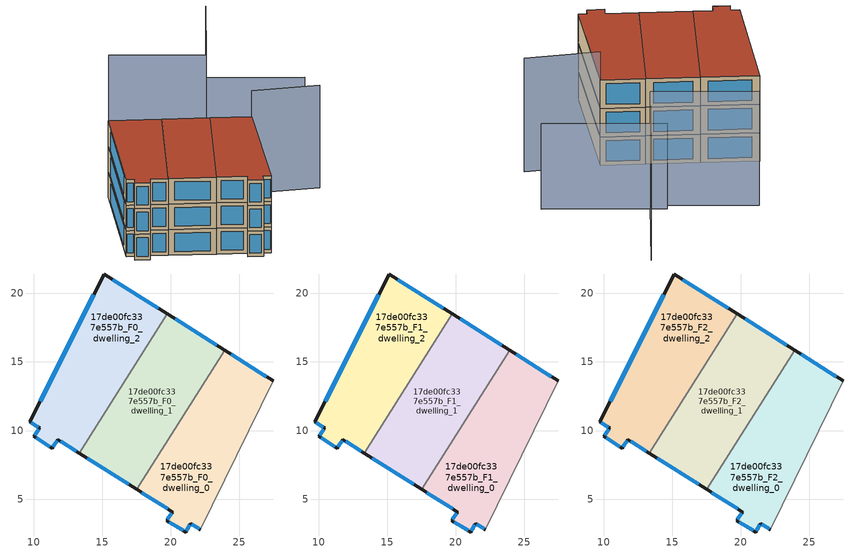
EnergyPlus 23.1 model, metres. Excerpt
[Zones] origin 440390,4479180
17de00fc337e557b_F0_dwelling_0
 floor ground (EU_floor_Construction): 27.46,13.63 22.16,2.78 21.44,3.23 21.09,2.61 19.7,3.45 20.13,4.07 17.51,5.72 23.92,15.87 z0
 wall outside (EU_wall_Construction): 17.51,5.72 20.13,4.07 19.7,3.45 21.09,2.61 21.44,3.23 22.16,2.78 / 27.46,13.63 23.92,15.87 z0:3
 wall adiabatic (EU_wall_Construction): 22.16,2.78 27.46,13.63 z0:3
 wall to 17de00fc337e557b_F0_dwelling_1 (EU_wall_Construction): 23.92,15.87 17.51,5.72 z0:3
 window (EU_Window_Construction): 17.87,5.49 19.76,4.29 / 26.97,13.94 24.41,15.56 / 21.54,3.17 22.06,2.85 / 21.14,2.7 21.4,3.15 / 19.89,3.33 20.9,2.73 / 20.07,3.98 19.76,3.53 z0.42:2.58
17de00fc337e557b_F0_dwelling_1
 floor ground (EU_floor_Construction): 23.92,15.87 17.51,5.72 13.33,8.37 19.73,18.51 z0
 wall outside (EU_wall_Construction): 13.33,8.37 17.51,5.72 / 23.92,15.87 19.73,18.51 z0:3
 wall to 17de00fc337e557b_F0_dwelling_2 (EU_wall_Construction): 19.73,18.51 13.33,8.37 z0:3
 window (EU_Window_Construction): 13.91,8 16.93,6.09 / 23.34,16.24 20.31,18.14 z0.42:2.58
17de00fc337e557b_F0_dwelling_2
 floor ground (EU_floor_Construction): 19.73,18.51 13.33,8.37 11.78,9.35 11.35,8.72 10.02,9.58 10.45,10.19 9.73,10.64 15.14,21.41 z0
 wall outside (EU_wall_Construction): 19.73,18.51 15.14,21.41 9.73,10.64 10.45,10.19 10.02,9.58 11.35,8.72 11.78,9.35 13.33,8.37 z0:3
 window (EU_Window_Construction): 10.39,10.11 10.08,9.67 / 9.83,10.58 10.35,10.25 / 14.39,19.92 10.48,12.14 / 19.09,18.91 15.77,21.01 / 11.99,9.21 13.11,8.5 / 11.41,8.81 11.72,9.26 / 10.21,9.46 11.17,8.84 z0.42:2.58
17de00fc337e557b_F1_dwelling_0
 floor to 17de00fc337e557b_F0_dwelling_0 (EU_floor_Construction): 27.46,13.63 22.16,2.78 21.44,3.23 21.09,2.61 19.7,3.45 20.13,4.07 17.51,5.72 23.92,15.87 z3
 wall outside (EU_wall_Construction): 17.51,5.72 20.13,4.07 19.7,3.45 21.09,2.61 21.44,3.23 22.16,2.78 / 27.46,13.63 23.92,15.87 z3:6
 wall adiabatic (EU_wall_Construction): 22.16,2.78 27.46,13.63 z3:6
 wall to 17de00fc337e557b_F1_dwelling_1 (EU_wall_Construction): 23.92,15.87 17.51,5.72 z3:6
 window (EU_Window_Construction): 17.87,5.49 19.76,4.29 / 26.97,13.94 24.41,15.56 / 21.54,3.17 22.06,2.85 / 21.14,2.7 21.4,3.15 / 19.89,3.33 20.9,2.73 / 20.07,3.98 19.76,3.53 z3.42:5.58
17de00fc337e557b_F1_dwelling_1
 floor to 17de00fc337e557b_F0_dwelling_1 (EU_floor_Construction): 23.92,15.87 17.51,5.72 13.33,8.37 19.73,18.51 z3
 wall outside (EU_wall_Construction): 13.33,8.37 17.51,5.72 / 23.92,15.87 19.73,18.51 z3:6
 wall to 17de00fc337e557b_F1_dwelling_2 (EU_wall_Construction): 19.73,18.51 13.33,8.37 z3:6
 window (EU_Window_Construction): 13.91,8 16.93,6.09 / 23.34,16.24 20.31,18.14 z3.42:5.58
17de00fc337e557b_F1_dwelling_2
 floor to 17de00fc337e557b_F0_dwelling_2 (EU_floor_Construction): 19.73,18.51 13.33,8.37 11.78,9.35 11.35,8.72 10.02,9.58 10.45,10.19 9.73,10.64 15.14,21.41 z3
 wall outside (EU_wall_Construction): 19.73,18.51 15.14,21.41 9.73,10.64 10.45,10.19 10.02,9.58 11.35,8.72 11.78,9.35 13.33,8.37 z3:6
 window (EU_Window_Construction): 10.39,10.11 10.08,9.67 / 9.83,10.58 10.35,10.25 / 14.39,19.92 10.48,12.14 / 19.09,18.91 15.77,21.01 / 11.99,9.21 13.11,8.5 / 11.41,8.81 11.72,9.26 / 10.21,9.46 11.17,8.84 z3.42:5.58
17de00fc337e557b_F2_dwelling_0
 floor to 17de00fc337e557b_F1_dwelling_0 (EU_floor_Construction): 27.46,13.63 22.16,2.78 21.44,3.23 21.09,2.61 19.7,3.45 20.13,4.07 17.51,5.72 23.92,15.87 z6
 wall outside (EU_wall_Construction): 17.51,5.72 20.13,4.07 19.7,3.45 21.09,2.61 21.44,3.23 22.16,2.78 / 27.46,13.63 23.92,15.87 z6:9
 wall adiabatic (EU_wall_Construction): 22.16,2.78 27.46,13.63 z6:9
 wall to 17de00fc337e557b_F2_dwelling_1 (EU_wall_Construction): 23.92,15.87 17.51,5.72 z6:9
 window (EU_Window_Construction): 17.87,5.49 19.76,4.29 / 26.97,13.94 24.41,15.56 / 21.54,3.17 22.06,2.85 / 21.14,2.7 21.4,3.15 / 19.89,3.33 20.9,2.73 / 20.07,3.98 19.76,3.53 z6.42:8.58
 roof outside (EU_roof_Construction): 22.16,2.78 27.46,13.63 23.92,15.87 17.51,5.72 20.13,4.07 19.7,3.45 21.09,2.61 21.44,3.23 z9
17de00fc337e557b_F2_dwelling_1
 floor to 17de00fc337e557b_F1_dwelling_1 (EU_floor_Construction): 23.92,15.87 17.51,5.72 13.33,8.37 19.73,18.51 z6
 wall outside (EU_wall_Construction): 13.33,8.37 17.51,5.72 / 23.92,15.87 19.73,18.51 z6:9
 wall to 17de00fc337e557b_F2_dwelling_2 (EU_wall_Construction): 19.73,18.51 13.33,8.37 z6:9
 window (EU_Window_Construction): 13.91,8 16.93,6.09 / 23.34,16.24 20.31,18.14 z6.42:8.58
 roof outside (EU_roof_Construction): 17.51,5.72 23.92,15.87 19.73,18.51 13.33,8.37 z9
17de00fc337e557b_F2_dwelling_2
 floor to 17de00fc337e557b_F1_dwelling_2 (EU_floor_Construction): 19.73,18.51 13.33,8.37 11.78,9.35 11.35,8.72 10.02,9.58 10.45,10.19 9.73,10.64 15.14,21.41 z6
 wall outside (EU_wall_Construction): 19.73,18.51 15.14,21.41 9.73,10.64 10.45,10.19 10.02,9.58 11.35,8.72 11.78,9.35 13.33,8.37 z6:9
 window (EU_Window_Construction): 10.39,10.11 10.08,9.67 / 9.83,10.58 10.35,10.25 / 14.39,19.92 10.48,12.14 / 19.09,18.91 15.77,21.01 / 11.99,9.21 13.11,8.5 / 11.41,8.81 11.72,9.26 / 10.21,9.46 11.17,8.84 z6.42:8.58
 roof outside (EU_roof_Construction): 13.33,8.37 19.73,18.51 15.14,21.41 9.73,10.64 10.45,10.19 10.02,9.58 11.35,8.72 11.78,9.35 z9
shading: 27.44,13.64 33.76,10.57 / 33.57,30.27 27.94,22.22 / 27.94,22.22 19.83,27.89 z0:12; 36.44,16.99 27.02,23.55 z0:9
[Building]
EU S2 Campaign: North Axis=0; Terrain=City; Solar Distribution=FullExterior
[Site:Location]
Madrid: Latitude=40.5; Longitude=-3.5; Time Zone=1; Elevation=609
[SizingPeriod:WeatherFileDays]
AnnualSizingPeriod: Begin Month=1; Begin Day of Month=1; End Month=12; End Day of Month=31; Day of Week for Start Day=Monday; Use Weather File Daylight Saving Period=No; Use Weather File Rain and Snow Indicators=No
[MATERIAL]
EU_InternalMass_Material: Roughness=MediumRough; Thickness=0.1; Conductivity=1; Density=1800; Specific Heat=900; Thermal Absorptance=0.9; Solar Absorptance=0.7; Visible Absorptance=0.7
[MATERIAL:NOMASS] Roughness=MediumRough; Thermal Absorptance=0.9; Solar Absorptance=0.7; Visible Absorptance=0.7
Name | Thermal Resistance
EU_wall_NoMass | 1.60022
EU_roof_NoMass | 1.57597
EU_floor_NoMass | 0.470652
[WINDOWMATERIAL:SIMPLEGLAZINGSYSTEM]
EU_Window_SimpleGlazing: UFactor=3.28802; Solar Heat Gain Coefficient=0.85; Visible Transmittance=0.85
[CONSTRUCTION]
EU_wall_Construction: EU_wall_NoMass
EU_roof_Construction: EU_roof_NoMass
EU_floor_Construction: EU_floor_NoMass
EU_InternalMass_Construction: EU_InternalMass_Material
EU_Window_Construction: EU_Window_SimpleGlazing
[ZONE] Type=1; Multiplier=1; Ceiling Height=autocalculate; Floor Area=autocalculate; Part of Total Floor Area=Yes
Name | Volume
17de00fc337e557b_F0_dwelling_0 | 178.035
17de00fc337e557b_F1_dwelling_0; 17de00fc337e557b_F2_dwelling_0 | 178.036
17de00fc337e557b_F0_dwelling_1 | 178.043
17de00fc337e557b_F1_dwelling_1; 17de00fc337e557b_F2_dwelling_1 | 178.042
17de00fc337e557b_F0_dwelling_2; 17de00fc337e557b_F1_dwelling_2; 17de00fc337e557b_F2_dwelling_2 | 178.021
[INTERNALMASS] Construction=EU_InternalMass_Construction
Name | Zone or ZoneList | Surface Area
17de00fc337e557b_F0_dwelling_0_EU_InternalMass | 17de00fc337e557b_F0_dwelling_0 | 59.3452
17de00fc337e557b_F0_dwelling_1_EU_InternalMass | 17de00fc337e557b_F0_dwelling_1 | 59.3473
17de00fc337e557b_F0_dwelling_2_EU_InternalMass | 17de00fc337e557b_F0_dwelling_2 | 59.3407
17de00fc337e557b_F1_dwelling_0_EU_InternalMass | 17de00fc337e557b_F1_dwelling_0 | 59.3452
17de00fc337e557b_F1_dwelling_1_EU_InternalMass | 17de00fc337e557b_F1_dwelling_1 | 59.3473
17de00fc337e557b_F1_dwelling_2_EU_InternalMass | 17de00fc337e557b_F1_dwelling_2 | 59.3407
17de00fc337e557b_F2_dwelling_0_EU_InternalMass | 17de00fc337e557b_F2_dwelling_0 | 59.3452
17de00fc337e557b_F2_dwelling_1_EU_InternalMass | 17de00fc337e557b_F2_dwelling_1 | 59.3473
17de00fc337e557b_F2_dwelling_2_EU_InternalMass | 17de00fc337e557b_F2_dwelling_2 | 59.3407
[OTHEREQUIPMENT] Fuel Type=Electricity; Design Level Calculation Method=Watts/Area; Power per Zone Floor Area=1; Fraction Latent=0; Fraction Radiant=0; Fraction Lost=0; Carbon Dioxide Generation Rate=0; EndUse Subcategory=EU_Step8_InternalGains
Name | Zone or ZoneList or Space or SpaceList | Schedule
EU_Step8_InternalGain_17de00fc337e557b_F0_dwelling_0_f000 | 17de00fc337e557b_F0_dwelling_0 | EU_Step8_GainSchedule_17de00fc337e557b_F0_dwelling_0_f000
EU_Step8_InternalGain_17de00fc337e557b_F0_dwelling_1_f000 | 17de00fc337e557b_F0_dwelling_1 | EU_Step8_GainSchedule_17de00fc337e557b_F0_dwelling_1_f000
EU_Step8_InternalGain_17de00fc337e557b_F0_dwelling_2_f000 | 17de00fc337e557b_F0_dwelling_2 | EU_Step8_GainSchedule_17de00fc337e557b_F0_dwelling_2_f000
EU_Step8_InternalGain_17de00fc337e557b_F1_dwelling_0_f000 | 17de00fc337e557b_F1_dwelling_0 | EU_Step8_GainSchedule_17de00fc337e557b_F1_dwelling_0_f000
EU_Step8_InternalGain_17de00fc337e557b_F1_dwelling_1_f000 | 17de00fc337e557b_F1_dwelling_1 | EU_Step8_GainSchedule_17de00fc337e557b_F1_dwelling_1_f000
EU_Step8_InternalGain_17de00fc337e557b_F1_dwelling_2_f000 | 17de00fc337e557b_F1_dwelling_2 | EU_Step8_GainSchedule_17de00fc337e557b_F1_dwelling_2_f000
EU_Step8_InternalGain_17de00fc337e557b_F2_dwelling_0_f000 | 17de00fc337e557b_F2_dwelling_0 | EU_Step8_GainSchedule_17de00fc337e557b_F2_dwelling_0_f000
EU_Step8_InternalGain_17de00fc337e557b_F2_dwelling_1_f000 | 17de00fc337e557b_F2_dwelling_1 | EU_Step8_GainSchedule_17de00fc337e557b_F2_dwelling_1_f000
EU_Step8_InternalGain_17de00fc337e557b_F2_dwelling_2_f000 | 17de00fc337e557b_F2_dwelling_2 | EU_Step8_GainSchedule_17de00fc337e557b_F2_dwelling_2_f000
[ZONEVENTILATION:DESIGNFLOWRATE] Schedule=EU_AlwaysOn; Design Flow Rate Calculation Method=AirChanges/Hour; Air Changes per Hour=0.480704; Ventilation Type=Natural; Fan Pressure Rise=0; Fan Total Efficiency=1; Constant Term Coefficient=1; Temperature Term Coefficient=0; Velocity Term Coefficient=0; Velocity Squared Term Coefficient=0; Minimum Indoor Temperature=-100; Maximum Indoor Temperature=100; Delta Temperature=-100; Minimum Outdoor Temperature=-100; Maximum Outdoor Temperature=100; Maximum Wind Speed=40
Name | Zone or ZoneList or Space or SpaceList
EU_ConstantAir_17de00fc337e557b_F0_dwelling_0 | 17de00fc337e557b_F0_dwelling_0
EU_ConstantAir_17de00fc337e557b_F0_dwelling_1 | 17de00fc337e557b_F0_dwelling_1
EU_ConstantAir_17de00fc337e557b_F0_dwelling_2 | 17de00fc337e557b_F0_dwelling_2
EU_ConstantAir_17de00fc337e557b_F1_dwelling_0 | 17de00fc337e557b_F1_dwelling_0
EU_ConstantAir_17de00fc337e557b_F1_dwelling_1 | 17de00fc337e557b_F1_dwelling_1
EU_ConstantAir_17de00fc337e557b_F1_dwelling_2 | 17de00fc337e557b_F1_dwelling_2
EU_ConstantAir_17de00fc337e557b_F2_dwelling_0 | 17de00fc337e557b_F2_dwelling_0
EU_ConstantAir_17de00fc337e557b_F2_dwelling_1 | 17de00fc337e557b_F2_dwelling_1
EU_ConstantAir_17de00fc337e557b_F2_dwelling_2 | 17de00fc337e557b_F2_dwelling_2
[HVACTEMPLATE:THERMOSTAT] Constant Heating Setpoint=20; Constant Cooling Setpoint=50
EU_HeatOnly_17de00fc337e557b_F0_dwelling_0; EU_HeatOnly_17de00fc337e557b_F0_dwelling_1; EU_HeatOnly_17de00fc337e557b_F0_dwelling_2; EU_HeatOnly_17de00fc337e557b_F1_dwelling_0; EU_HeatOnly_17de00fc337e557b_F1_dwelling_1; EU_HeatOnly_17de00fc337e557b_F1_dwelling_2; EU_HeatOnly_17de00fc337e557b_F2_dwelling_0; EU_HeatOnly_17de00fc337e557b_F2_dwelling_1; EU_HeatOnly_17de00fc337e557b_F2_dwelling_2
[HVACTEMPLATE:ZONE:IDEALLOADSAIRSYSTEM] System Availability Schedule=EU_AlwaysOn; Maximum Heating Supply Air Temperature=50; Minimum Cooling Supply Air Temperature=13; Maximum Heating Supply Air Humidity Ratio=0.0156; Minimum Cooling Supply Air Humidity Ratio=0.0077; Heating Limit=NoLimit; Cooling Limit=NoLimit; Heating Availability Schedule=EU_AlwaysOn; Cooling Availability Schedule=EU_CoolingOff; Dehumidification Control Type=ConstantSensibleHeatRatio; Cooling Sensible Heat Ratio=0.7; Dehumidification Setpoint=60; Humidification Control Type=None; Humidification Setpoint=30; Outdoor Air Method=None; Outdoor Air Flow Rate per Person=0.00944; Outdoor Air Flow Rate per Zone Floor Area=0; Outdoor Air Flow Rate per Zone=0; Demand Controlled Ventilation Type=None; Outdoor Air Economizer Type=NoEconomizer; Heat Recovery Type=None; Sensible Heat Recovery Effectiveness=0.7; Latent Heat Recovery Effectiveness=0.65
Name | Template Thermostat
17de00fc337e557b_F0_dwelling_0 | EU_HeatOnly_17de00fc337e557b_F0_dwelling_0
17de00fc337e557b_F0_dwelling_1 | EU_HeatOnly_17de00fc337e557b_F0_dwelling_1
17de00fc337e557b_F0_dwelling_2 | EU_HeatOnly_17de00fc337e557b_F0_dwelling_2
17de00fc337e557b_F1_dwelling_0 | EU_HeatOnly_17de00fc337e557b_F1_dwelling_0
17de00fc337e557b_F1_dwelling_1 | EU_HeatOnly_17de00fc337e557b_F1_dwelling_1
17de00fc337e557b_F1_dwelling_2 | EU_HeatOnly_17de00fc337e557b_F1_dwelling_2
17de00fc337e557b_F2_dwelling_0 | EU_HeatOnly_17de00fc337e557b_F2_dwelling_0
17de00fc337e557b_F2_dwelling_1 | EU_HeatOnly_17de00fc337e557b_F2_dwelling_1
17de00fc337e557b_F2_dwelling_2 | EU_HeatOnly_17de00fc337e557b_F2_dwelling_2
[SIZING:ZONE] Zone Cooling Design Supply Air Temperature Input Method=SupplyAirTemperature; Zone Cooling Design Supply Air Temperature=13; Zone Heating Design Supply Air Temperature Input Method=SupplyAirTemperature; Zone Heating Design Supply Air Temperature=50; Zone Cooling Design Supply Air Humidity Ratio=0.008; Zone Heating Design Supply Air Humidity Ratio=0.008; Cooling Design Air Flow Method=DesignDay; Cooling Design Air Flow Rate=0; Cooling Minimum Air Flow per Zone Floor Area=0.000762; Cooling Minimum Air Flow=0; Cooling Minimum Air Flow Fraction=0.2; Heating Design Air Flow Method=DesignDay; Heating Design Air Flow Rate=0; Heating Maximum Air Flow per Zone Floor Area=0.002032; Heating Maximum Air Flow=0.141576; Heating Maximum Air Flow Fraction=0.3; Account for Dedicated Outdoor Air System=No; Dedicated Outdoor Air System Control Strategy=NeutralSupplyAir; Dedicated Outdoor Air Low Setpoint Temperature for Design=autosize; Dedicated Outdoor Air High Setpoint Temperature for Design=autosize; Zone Load Sizing Method=Sensible Load Only No Latent Load; Zone Latent Cooling Design Supply Air Humidity Ratio Input Method=HumidityRatioDifference; Zone Cooling Design Supply Air Humidity Ratio Difference=0.005; Zone Latent Heating Design Supply Air Humidity Ratio Input Method=HumidityRatioDifference; Zone Humidification Design Supply Air Humidity Ratio Difference=0.005
17de00fc337e557b_F0_dwelling_0; 17de00fc337e557b_F0_dwelling_1; 17de00fc337e557b_F0_dwelling_2; 17de00fc337e557b_F1_dwelling_0; 17de00fc337e557b_F1_dwelling_1; 17de00fc337e557b_F1_dwelling_2; 17de00fc337e557b_F2_dwelling_0; 17de00fc337e557b_F2_dwelling_1; 17de00fc337e557b_F2_dwelling_2
[SCHEDULE:CONSTANT]
Name | Hourly Value
EU_AlwaysOn | 1
EU_CoolingOff | 0
[SCHEDULE:FILE] Column Number=1; Rows to Skip at Top=0; Number of Hours of Data=8760; Column Separator=Comma; Interpolate to Timestep=No; Minutes per Item=60; Adjust Schedule for Daylight Savings=Yes
Name | File
EU_Step8_GainSchedule_17de00fc337e557b_F0_dwelling_0_f000 | ../../schedules/17de00fc337e557b/17de00fc337e557b_F0_dwelling_0_f000_gain.csv
EU_Step8_GainSchedule_17de00fc337e557b_F0_dwelling_1_f000 | ../../schedules/17de00fc337e557b/17de00fc337e557b_F0_dwelling_1_f000_gain.csv
EU_Step8_GainSchedule_17de00fc337e557b_F0_dwelling_2_f000 | ../../schedules/17de00fc337e557b/17de00fc337e557b_F0_dwelling_2_f000_gain.csv
EU_Step8_GainSchedule_17de00fc337e557b_F1_dwelling_0_f000 | ../../schedules/17de00fc337e557b/17de00fc337e557b_F1_dwelling_0_f000_gain.csv
EU_Step8_GainSchedule_17de00fc337e557b_F1_dwelling_1_f000 | ../../schedules/17de00fc337e557b/17de00fc337e557b_F1_dwelling_1_f000_gain.csv
EU_Step8_GainSchedule_17de00fc337e557b_F1_dwelling_2_f000 | ../../schedules/17de00fc337e557b/17de00fc337e557b_F1_dwelling_2_f000_gain.csv
EU_Step8_GainSchedule_17de00fc337e557b_F2_dwelling_0_f000 | ../../schedules/17de00fc337e557b/17de00fc337e557b_F2_dwelling_0_f000_gain.csv
EU_Step8_GainSchedule_17de00fc337e557b_F2_dwelling_1_f000 | ../../schedules/17de00fc337e557b/17de00fc337e557b_F2_dwelling_1_f000_gain.csv
EU_Step8_GainSchedule_17de00fc337e557b_F2_dwelling_2_f000 | ../../schedules/17de00fc337e557b/17de00fc337e557b_F2_dwelling_2_f000_gain.csv
